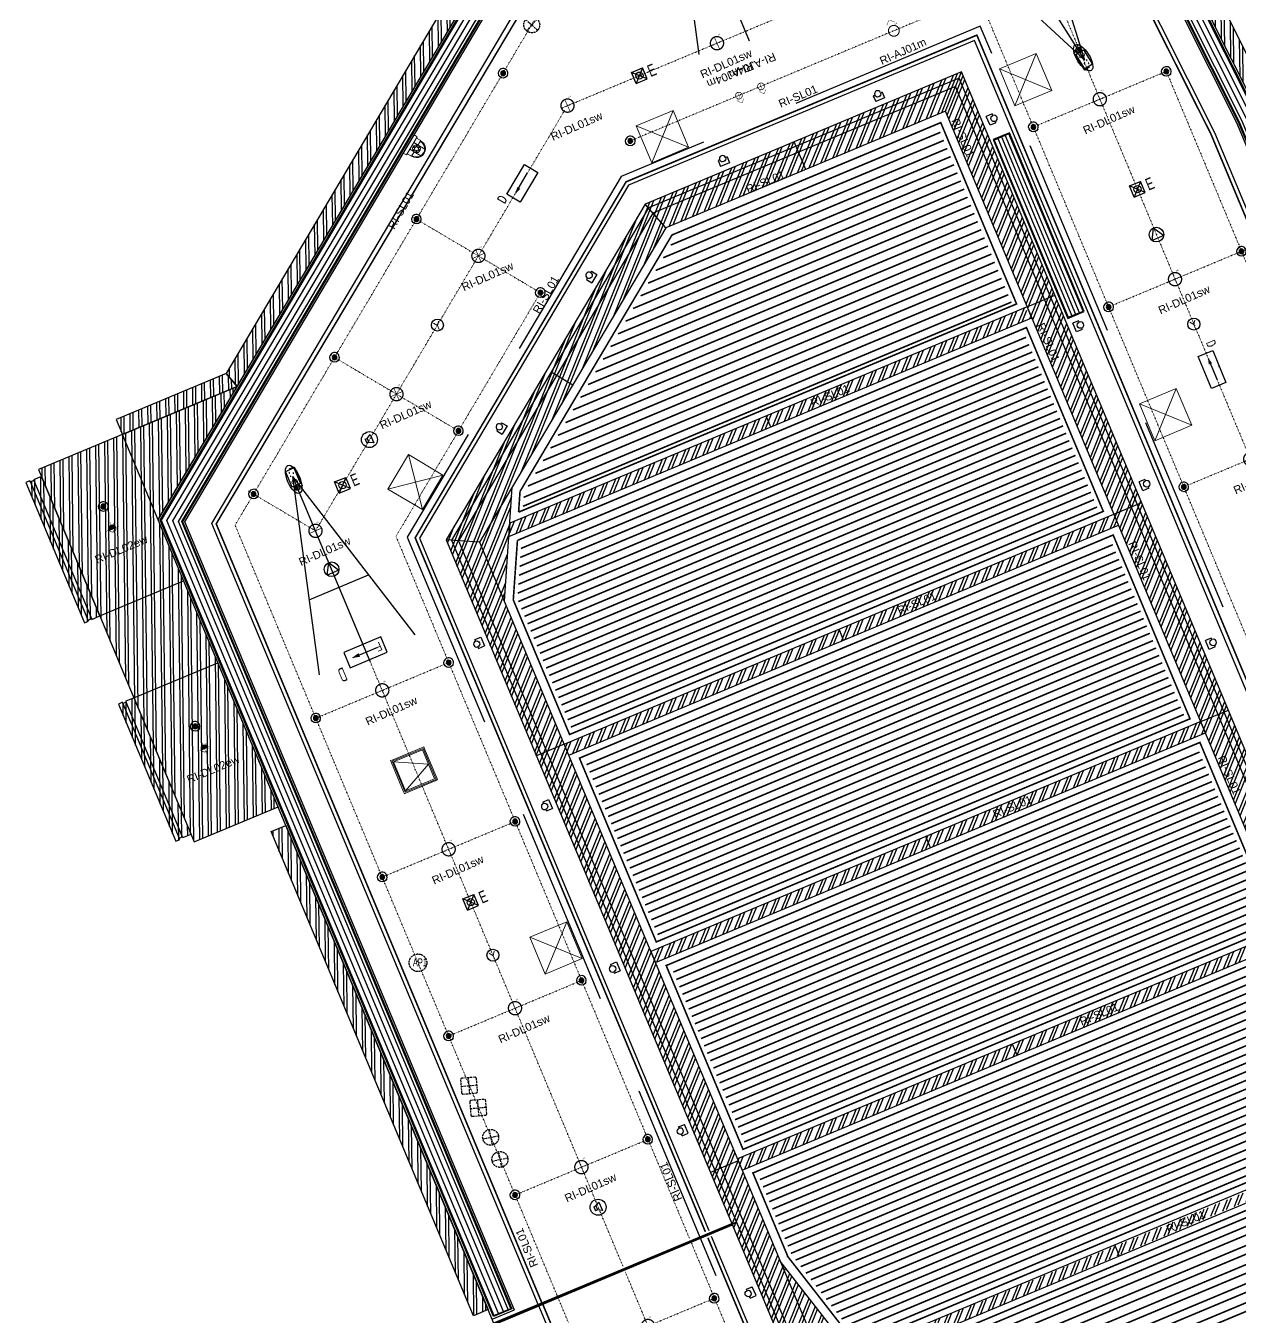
# Model space of a CAD drawing. Header units: millimetres. Extents: x 768159 to 833032, y -1374957 to -1225629.
# Drawn here: x 784764 to 799941, y -1349732 to -1333592 of the extents above; entities that cross this region are included whole.
import ezdxf
from ezdxf.enums import TextEntityAlignment as Align

# ---------------------------------------------------------------- set-up
doc = ezdxf.new("R2010")
doc.units = ezdxf.units.MM
doc.header["$LTSCALE"] = 10
doc.header["$MEASUREMENT"] = 0
for name, pattern in [('ACAD_ISO05W100', [33, 24, -3, 0, -3, 0, -3]), ('ACAD_ISO07W100', [3, 0, -3]), ('CENTER', [50.8, 31.75, -6.35, 6.35, -6.35]), ('DASH', [0.35, 0.25, -0.1]), ('DASHED2', [0.375, 0.25, -0.125])]:
    doc.linetypes.add(name, pattern=pattern)
for name, color, linetype in [('I —平顶—音响设备', 144, 'Continuous'), ('I—平顶-投影仪、监控', 62, 'Continuous'), ('I—平顶—喷淋', 21, 'Continuous'), ('I—平顶—填充01(线状)', 8, 'Continuous'), ('I—平顶—暖通', 144, 'Continuous'), ('I—平顶—检修口', 144, 'Continuous'), ('I—平顶—消防指示灯', 62, 'Continuous'), ('I—平顶—消防设施', 10, 'Continuous'), ('I—平顶—灯具', 62, 'Continuous'), ('I—平顶—烟感', 144, 'Continuous'), ('I—平顶—设备定位尺寸标注', 232, 'Continuous'), ('I—平顶—通讯', 24, 'Continuous'), ('I—平顶—造型', 122, 'Continuous')]:
    doc.layers.add(name, color=color, linetype=linetype)
doc.layers.add('检修口', color=7, linetype='Continuous', lineweight=0)
doc.styles.add('_TEL_DIM', font='SIMPLEX', dxfattribs={"width": 0.8, "height": 3.5, "bigfont": 'HZTXT'})
doc.styles.add('ARIAL', font='arial.ttf')
doc.styles.add('hz', font='', dxfattribs={"width": 0.8, "height": 5})
doc.styles.get("Standard").update_dxf_attribs({"font": 'arial.ttf'})
doc.styles.add('XD2008', font='xd-hzs.shx', dxfattribs={"width": 0.7, "bigfont": 'xd-hztxt.shx'})
doc.styles.add('平顶图图例(客房区A2）$0$HZDX', font='ROMANS.shx', dxfattribs={"width": 0.8, "bigfont": 'hztxt.shx'})
doc.styles.add('平顶图图例(客房区A2）$0$XD2008', font='SIMYOU.TTF', dxfattribs={"width": 0.7})
doc.styles.add('幼圆', font='SIMYOU.TTF', dxfattribs={"width": 0.7})
doc.styles.get('hz').set_extended_font_data('Microsoft YaHei')
doc.dimstyles.new('標準', dxfattribs={"dimtxt": 2.5, "dimasz": 0.8, "dimexe": 0, "dimexo": 0, "dimgap": 1, "dimtad": 1, "dimdec": 0, "dimzin": 0, "dimdsep": 46, "dimtxsty": 'Standard', "dimblk": 'DOT', "dimcen": 1, "dimaunit": 1, "dimadec": 3, "dimazin": 0, "dimtfac": 1, "dimtdec": 0, "dimtmove": 2, "dimatfit": 3, "dimfxl": 1, "dimtolj": 1, "dimtzin": 0, "dimarcsym": 0})
pattern_1 = [(90.68913, (763676.32, -1331262.48), (-112.49186, -1.35307), []), (90.68913, (763713.37, -1331224.53), (-112.49186, -1.35307), [])]
pattern_2 = [(90.6875, (798052.36, -1352875.16), (-112.4919, -1.3499), []), (90.6875, (798089.4, -1352837.21), (-112.4919, -1.3499), [])]

# ---------------------------------------------------------------- blocks, each defined once
blk = doc.blocks.new('*D1467')
at = {"layer": 'Defpoints', "color": 0, "transparency": 16777216}
for p in [(83, 69), (83, 0), (-82, 0)]:
    blk.add_point(p, dxfattribs=at)
at = {"color": 0, "transparency": 16777216, "insert": (69, 89), "char_height": 15, "attachment_point": 5}
blk.add_mtext('\\A1;165', dxfattribs=at)
blk = doc.blocks.new('_Dot')
at = {"color": 0, "linetype": 'ByBlock', "lineweight": -2}
blk.add_line((-0.5, 0), (-1, 0), dxfattribs=at)
at = {"color": 0, "linetype": 'ByBlock', "const_width": 0.5}
blk.add_lwpolyline([(-0.25, 0, 1), (0.25, 0, 1)], format="xyb", close=True, dxfattribs=at)
blk = doc.blocks.new('*D1476')
at = {"layer": 'Defpoints', "color": 0, "transparency": 16777216}
for p in [(68, 57), (68, 0), (-67, 0)]:
    blk.add_point(p, dxfattribs=at)
at = {"color": 0, "transparency": 16777216, "insert": (57, 73), "char_height": 15, "attachment_point": 5}
blk.add_mtext('\\A1;135', dxfattribs=at)
blk = doc.blocks.new('背景音乐广播')
at = {"extrusion": (-0.142132, 0.122044, 0.982295)}
for p, q in [((-48, 26, -10), (-47, -30, -3)), ((-48, 26, -10), (-20, 26, -6)), ((-20, 26, -6), (33, 56, -2)), ((-20, 26, -6), (-20, -29, 1)), ((33, 56, -2), (34, -58, 12)), ((-20, -29, 1), (-47, -30, -3)), ((34, -58, 12), (-20, -29, 1))]:
    blk.add_line(p, q, dxfattribs=at)
blk.add_circle((0, 0), 100)
at = {"color": 7, "extrusion": (-0.142132, 0.122044, 0.982295), "style": '_TEL_DIM', "flags": 1}
blk.add_attdef('A', text='', height=0.004, rotation=131.612, dxfattribs=at).set_placement((0, 0), align=Align.MIDDLE_CENTER)
blk = doc.blocks.new('吸顶扬声器')
for p, q in [((-58, -33), (0, 67)), ((0, 67), (58, -33)), ((58, -33), (-58, -33))]:
    blk.add_line(p, q)
blk.add_circle((0, 0), 67.2)
blk = doc.blocks.new('应急照明灯')
at = {"ltscale": 250}
for p, q in [((-150, -150), (-150, 150)), ((-150, 150), (150, 150)), ((150, 150), (-150, -150)), ((150, -150), (-150, 150)), ((150, -150), (150, 150)), ((-150, -150), (150, -150))]:
    blk.add_line(p, q, dxfattribs=at)
blk.add_circle((0, 0), 90, dxfattribs=at)
at = {"style": '平顶图图例(客房区A2）$0$XD2008', "width": 0.7}
blk.add_text('E', height=300, dxfattribs=at).set_placement((338, -143), align=Align.CENTER)
blk = doc.blocks.new('平顶图图例(客房区A2）$0$烟感')
at = {"layer": 'I—平顶—烟感', "linetype": 'Continuous'}
blk.add_circle((0, 0), 2.16, dxfattribs=at)
at = {"layer": 'I—平顶—烟感', "linetype": 'Continuous', "style": '平顶图图例(客房区A2）$0$HZDX'}
blk.add_text('Y', height=2.86, dxfattribs=at).set_placement((-1.14, -1.69))
blk = doc.blocks.new('上下喷1111')
h = blk.add_hatch(color=256)
h.dxf.hatch_style = 1
edge = h.paths.add_edge_path()
edge.add_arc((0, 0), 0.5, 0, 180)
edge.add_arc((0, 0), 0.5, 180, 360)
at = {"elevation": 0}
for points in [[(-1, 0, -1), (1, 0, 0.084041)], [(-1, 0, 1), (1, 0, -0.084041)]]:
    blk.add_lwpolyline(points, format="xyb", dxfattribs=at)
blk.add_lwpolyline([(0.5, 0, 1), (-0.5, 0, 1)], format="xyb", close=True, dxfattribs=at)
blk = doc.blocks.new('*D1473')
at = {"layer": 'Defpoints', "color": 0, "transparency": 16777216}
for p in [(43, 36), (43, 0), (-42, 0)]:
    blk.add_point(p, dxfattribs=at)
at = {"color": 0, "transparency": 16777216, "insert": (36, 46), "char_height": 15, "attachment_point": 5}
blk.add_mtext('\\A1;85', dxfattribs=at)
blk = doc.blocks.new('防护冷却水幕')
for p, q in [((-0.75, 0), (-0.75, 1)), ((-0.75, 1), (0.75, 1)), ((-0.75, 0), (-0.5, 0)), ((0.5, 0, 0), (0.75, 0, 0)), ((0.75, 0, 0), (0.75, 1, 0))]:
    blk.add_line(p, q)
for points in [[(-0.5, 0, -0.999989), (0.5, 0, 0.066758)], [(-0.5, 0, 0.999989), (0.5, 0, -0.066758)]]:
    blk.add_lwpolyline(points, format="xyb")
blk = doc.blocks.new('A$Cd42e4ebf')
at = {"lineweight": 0}
for p, q in [((8.81, 7.37), (0, 7.37)), ((0, 7.37), (0, 5.88)), ((0.59, 5.88), (0.59, 3.81)), ((8.21, 3.81), (8.21, 5.88)), ((8.81, 5.88), (8.81, 7.37))]:
    blk.add_line(p, q, dxfattribs=at)
for points in [[(8.81, 5.88), (0, 5.88)], [(2.79, 5.88), (2.79, 0.56)], [(6.01, 5.88), (6.01, 0.56)], [(0.59, 3.81), (2.79, 3.81)], [(8.21, 3.81), (6.01, 3.81)]]:
    blk.add_lwpolyline(points, dxfattribs=at)
for centre, radius in [((4.4, 3.56), 1.65), ((3.34, 2.96), 0.271), ((3.34, 4.19), 0.257), ((4.4, 3.56), 0.804), ((4.4, 4.78), 0.254), ((4.4, 2.35), 0.255), ((5.44, 2.94), 0.269), ((5.46, 4.15), 0.254)]:
    blk.add_circle(centre, radius, dxfattribs=at)
for radius, start, end in [(3.73, 176.0995, 3.9005), (3.4, 175.7108, 4.2892)]:
    blk.add_arc((4.4, 3.56), radius, start, end, dxfattribs=at)
blk = doc.blocks.new('碗状1')
at = {"linetype": 'DASH', "ltscale": 10, "extrusion": (-0.131049, -0.073706, 0.988632)}
for p, q in [((86, 48, 15), (-86, -48, -15)), ((-49, 87), (49, -87))]:
    blk.add_line(p, q, dxfattribs=at)
blk.add_circle((0, 0), 100, dxfattribs=at)
blk = doc.blocks.new('WIFI1')
at = {"linetype": 'DASH', "ltscale": 10, "extrusion": (-0.131049, -0.073706, 0.988632)}
for p, q in [((-91, -39, -15), (92, 37, 15)), ((-39, 92, 2), (39, -92, -2))]:
    blk.add_line(p, q, dxfattribs=at)
blk.add_lwpolyline([(68, -109, 0.414214), (90, -91), (109, 68, 0.414214), (91, 90), (-68, 109, 0.414214), (-90, 91), (-109, -68, 0.414214), (-91, -90), (70, -109)], format="xyb", dxfattribs=at)
blk = doc.blocks.new('*D58')
at = {"layer": 'Defpoints', "color": 0, "transparency": 16777216}
for p in [(43, 36), (43, 0), (-42, 0)]:
    blk.add_point(p, dxfattribs=at)
at = {"color": 0, "transparency": 16777216, "insert": (36, 46), "char_height": 15, "attachment_point": 5}
blk.add_mtext('\\A1;85', dxfattribs=at)
blk = doc.blocks.new('*U1485')
for p, q in [((-100, 81), (152, 81)), ((-100, 15), (-100, 81)), ((-90, 15), (-100, 15)), ((122, 18), (182, 18)), ((122, 5), (182, 5)), ((152, 38), (152, 81))]:
    blk.add_line(p, q)
for points in [[(-90, 71), (122, 71), (122, -41), (-90, -41)], [(122, 38), (182, 38), (182, -8), (122, -8)]]:
    blk.add_lwpolyline(points, close=True)
at = {"const_width": 5.69}
for points in [[(-33, 38, -1), (-28, 38, -1)], [(-56, -8, -1), (-50, -8, -1)], [(-5, -8, 1), (-11, -8, 1)]]:
    blk.add_lwpolyline(points, format="xyb", close=True, dxfattribs=at)
for centre in [(-31, 38), (-53, -8), (-8, -8)]:
    blk.add_arc(centre, 5.69, 0, 180)
blk.add_ellipse((41, 15), major_axis=(-189, 0), ratio=0.414634)
blk.add_point((41, 15))
at = {"layer": 'Defpoints', "color": 6, "linetype": 'ByBlock'}
for p, q in [((0, 0), (2415, 647)), ((1507, -404), (1502, 402)), ((0, 0), (2500, 0)), ((0, 0), (2415, -647))]:
    blk.add_line(p, q, dxfattribs=at)
at = {"style": 'hz', "width": 0.8}
for s, p in [('C', (66, 15)), ('R', (209, -87))]:
    blk.add_text(s, height=79.2, dxfattribs=at).set_placement(p, align=Align.MIDDLE)
blk = doc.blocks.new('SH9-室内半球1080P')
for p, q in [((93, 213), (345, 213)), ((93, 147), (93, 213)), ((345, 170), (345, 213)), ((103, 147), (93, 147)), ((316, 150), (375, 150)), ((316, 137), (375, 137))]:
    blk.add_line(p, q)
for points in [[(103, 203), (316, 203), (316, 90), (103, 90)], [(316, 170), (375, 170), (375, 123), (316, 123)]]:
    blk.add_lwpolyline(points, close=True)
at = {"const_width": 5.69}
for points in [[(160, 169, -1), (166, 169, -1)], [(137, 124, -1), (143, 124, -1)], [(189, 124, 1), (183, 124, 1)]]:
    blk.add_lwpolyline(points, format="xyb", close=True, dxfattribs=at)
for centre in [(163, 169), (140, 124), (186, 124)]:
    blk.add_arc(centre, 5.69, 0, 180)
blk.add_ellipse((234, 147), major_axis=(-189, 0), ratio=0.414634)
at = {"layer": 'Defpoints', "linetype": 'ByBlock'}
for p, q in [((197, 147), (2611, 794)), ((1697, -255), (1697, 549)), ((197, 147), (2697, 147)), ((197, 147), (2611, -500))]:
    blk.add_line(p, q, dxfattribs=at)
at = {"style": 'hz', "width": 0.8}
blk.add_text('C', height=79.2, dxfattribs=at).set_placement((259, 146), align=Align.MIDDLE)
blk = doc.blocks.new('A$Ca46df362')
at = {"linetype": 'DASH', "ltscale": 10}
blk.add_circle((0, 0), 110, dxfattribs=at)
at = {"insert": (-65, 54, 0), "char_height": 100, "attachment_point": 1, "rotation": 0.6932, "style": '幼圆'}
blk.add_mtext_dynamic_manual_height_columns('AP1', width=111.92, gutter_width=1, heights=[0], dxfattribs=at)
blk = doc.blocks.new('0.001111.')
for p, q in [((-234, 0), (165, 166)), ((165, 166), (241, -16)), ((-133, -56), (133, 56)), ((-158, -183), (-234, 0)), ((241, -16), (-158, -183))]:
    blk.add_line(p, q)
for p in [(-35, 83), (199, 83), (-199, -83)]:
    blk.add_point(p)
blk.add_solid([(-75, -8), (-146, -61), (-58, -48)])
at = {"style": '_TEL_DIM', "width": 0.8}
blk.add_attdef('D', (-333, -82), '', height=106, rotation=22.686, dxfattribs=at)
at = {"style": '_TEL_DIM', "flags": 1}
blk.add_attdef('A', text='', height=0.006, rotation=202.686, dxfattribs=at).set_placement((-35, 83), align=Align.MIDDLE_CENTER)
blk = doc.blocks.new('DD-F')
for p, q in [((432, 180), (-432, 180)), ((-432, 180), (-432, -180)), ((432, -180), (432, 180)), ((-432, -180), (432, -180))]:
    blk.add_line(p, q)
at = {"color": 81}
blk.add_line((288, 0), (-288, 0), dxfattribs=at)
blk.add_solid([(144, 43), (317, 0), (144, -43)], dxfattribs=at)
at = {"color": 81, "style": 'XD2008', "width": 0.7}
blk.add_text('D', height=300, rotation=0, dxfattribs=at).set_placement((565, 105))
at = {"color": 81, "style": '_TEL_DIM', "width": 0.8}
blk.add_text('F', height=178, dxfattribs=at).set_placement((-369, -93))
blk = doc.blocks.new('BLK20230516150645_01184')
at = {"layer": '检修口'}
for p, q in [((100038, 167733), (100038, 167763)), ((100038, 167763), (100068, 167763)), ((100038, 167343), (100038, 167733)), ((100068, 167763), (100457, 167763)), ((100068, 167733), (100068, 167343)), ((100457, 167733), (100068, 167733)), ((100458, 167763), (100488, 167763)), ((100458, 167343), (100458, 167733)), ((100488, 167763), (100488, 167733)), ((100488, 167733), (100488, 167343)), ((100038, 167313), (100038, 167343)), ((100068, 167313), (100038, 167313)), ((100068, 167343), (100457, 167343)), ((100457, 167313), (100068, 167313)), ((100488, 167313), (100458, 167313)), ((100488, 167343), (100488, 167313))]:
    blk.add_line(p, q, dxfattribs=at)
at = {"layer": '检修口', "flags": 128}
for points in [[(100473, 167328), (100473, 167748), (100053, 167748), (100053, 167328), (100473, 167328)], [(100053, 167328), (100473, 167328), (100473, 167748), (100053, 167748), (100053, 167328)], [(100068, 167733), (100458, 167538), (100068, 167343)]]:
    blk.add_lwpolyline(points, dxfattribs=at)
blk = doc.blocks.new('*U1468')
at = {"const_width": 16.5}
blk.add_lwpolyline([(82.5, 0, 0.4142136), (0, 82.5, 0.4142136), (-82.5, 0, 0.4142136), (0, -82.5, 0.4142136)], format="xyb", close=True, dxfattribs=at)
at = {"const_width": 8.25}
for points in [[(-82.5, 0), (82.5, 0)], [(0, -82.5), (0, 82.5)]]:
    blk.add_lwpolyline(points, dxfattribs=at)
dim = blk.add_linear_dim(base=(82.5, 69.3), p1=(-82.5, 0), p2=(82.5, 0), dimstyle='標準', override={"dimtxt": 15, "dimgap": 5, "dimse1": 1, "dimse2": 1, "dimsd1": 1, "dimsd2": 1})
dim.commit()
dim.dimension.update_dxf_attribs({"geometry": '*D1467', "text_midpoint": (69.3, 88.9), "dimtype": 128})
blk = doc.blocks.new('*U1469')
blk.add_blockref('*U1468', (0, 0))
at = {"style": 'ARIAL'}
blk.add_text('RI-DL01sw', height=100, dxfattribs=at).set_placement((0, -280), align=Align.MIDDLE_CENTER)
blk.add_text('RI-DL01sw', height=100, dxfattribs=at).set_placement((0, -280), align=Align.MIDDLE_CENTER)
blk = doc.blocks.new('*U1477')
for points, const_width in [([(67.5, 0, 0.4142136), (0, 67.5, 0.4142136), (-67.5, 0, 0.4142136), (0, -67.5, 0.4142136)], 13.5), ([(0, 67.5, -1), (0, -67.5, -1)], 10.1)]:
    blk.add_lwpolyline(points, format="xyb", close=True, dxfattribs=dict(const_width=const_width))
dim = blk.add_linear_dim(base=(67.5, 56.7), p1=(-67.5, 0), p2=(67.5, 0), dimstyle='標準', override={"dimtxt": 15, "dimgap": 5, "dimse1": 1, "dimse2": 1, "dimsd1": 1, "dimsd2": 1})
dim.commit()
dim.dimension.update_dxf_attribs({"geometry": '*D1476', "text_midpoint": (56.7, 72.7), "dimtype": 128})
blk = doc.blocks.new('*U1478')
blk.add_lwpolyline([(-53, 97, 5, 5, 0), (0, 150, 5, 5, 0), (53, 97, 0, 0, 0)], format="xyseb")
blk.add_blockref('*U1477', (0, 0))
at = {"style": 'ARIAL'}
blk.add_text('RI-AJ01m', height=100, dxfattribs=at).set_placement((0, -280), align=Align.MIDDLE_CENTER)
blk.add_text('RI-AJ01m', height=100, dxfattribs=at).set_placement((0, -280), align=Align.MIDDLE_CENTER)
blk = doc.blocks.new('*U1474')
at = {"const_width": 8.5}
blk.add_lwpolyline([(42.5, 0, 0.4142136), (0, 42.5, 0.4142136), (-42.5, 0, 0.4142136), (0, -42.5, 0.4142136)], format="xyb", close=True, dxfattribs=at)
at = {"const_width": 4.25}
for points in [[(-42.5, 0), (42.5, 0)], [(0, -42.5), (0, 42.5)]]:
    blk.add_lwpolyline(points, dxfattribs=at)
dim = blk.add_linear_dim(base=(42.5, 35.7), p1=(-42.5, 0), p2=(42.5, 0), dimstyle='標準', override={"dimtxt": 15, "dimgap": 5, "dimse1": 1, "dimse2": 1, "dimsd1": 1, "dimsd2": 1})
dim.commit()
dim.dimension.update_dxf_attribs({"geometry": '*D1473', "text_midpoint": (35.7, 45.8), "dimtype": 128})
blk = doc.blocks.new('*U1475')
blk.add_lwpolyline([(-43, 58, 5, 5, 0), (0, 100, 5, 5, 0), (41, 59, 0, 0, 0)], format="xyseb")
blk.add_blockref('*U1474', (0, 0))
at = {"style": 'ARIAL'}
blk.add_text('RI-AJ04m', height=100, dxfattribs=at).set_placement((0, -280), align=Align.MIDDLE_CENTER)
blk = doc.blocks.new('*U57')
at = {"const_width": 4.25}
for points in [[(-85, 0), (85, 0)], [(0, -85), (0, 85)]]:
    blk.add_lwpolyline(points, dxfattribs=at)
at = {"const_width": 8.5}
blk.add_lwpolyline([(42.5, 0, 0.4142136), (0, 42.5, 0.4142136), (-42.5, 0, 0.4142136), (0, -42.5, 0.4142136)], format="xyb", close=True, dxfattribs=at)
dim = blk.add_linear_dim(base=(42.5, 35.7), p1=(-42.5, 0), p2=(42.5, 0), dimstyle='標準', override={"dimtxt": 15, "dimgap": 5, "dimse1": 1, "dimse2": 1, "dimsd1": 1, "dimsd2": 1})
dim.commit()
dim.dimension.update_dxf_attribs({"geometry": '*D58', "text_midpoint": (35.7, 45.8), "dimtype": 160})
blk = doc.blocks.new('RI-DL02ew')
h = blk.add_hatch(color=256)
h.dxf.hatch_style = 1
h.paths.add_polyline_path([(42, 0, 1), (-43, 0)])
blk.add_line((-43, 0), (42, 0))
blk.add_arc((0, 0), 42.5, 0, 180)
blk.add_blockref('*U57', (0, 0))
at = {"style": 'ARIAL'}
blk.add_text('RI-DL02ew', height=100, dxfattribs=at).set_placement((0, -280), align=Align.MIDDLE_CENTER)
blk.add_text('RI-DL02ew', height=100, dxfattribs=at).set_placement((0, -280), align=Align.MIDDLE_CENTER)

msp = doc.modelspace()

# ---------------------------------------------------------------- hatches: boundary and pattern name
at = {"layer": 'I—平顶—填充01(线状)'}
h = msp.add_hatch(dxfattribs=at)
h.set_pattern_fill('ANSI32', color=256, scale=300, angle=23)
h.set_pattern_definition(pattern_1)
h.paths.add_polyline_path([(800167.9, -1334675.7), (800352.4, -1334598.6), (797642.8, -1329208.8), (796965.9, -1327590), (796781.4, -1327667.1), (797462.2, -1329295.2)])
h = msp.add_hatch(dxfattribs=at)
h.set_pattern_fill('ANSI32', color=256, scale=300, angle=23)
h.set_pattern_definition(pattern_1)
h.paths.add_polyline_path([(787267.6, -1337939.3), (787405.5, -1338098.5), (791735.9, -1330791.3), (790409.7, -1327618.6), (790226, -1327695.2), (791513.4, -1330774.5)])
h = msp.add_hatch(dxfattribs=at)
h.set_pattern_fill('ANSI32', color=256, scale=300, angle=23)
h.paths.add_polyline_path([(792763.5, -1336118.5), (790843.1, -1339368.5), (790744.5, -1340784.8), (794192.8, -1349032.5), (795973.4, -1351317.3), (798052.4, -1352875.2), (803007.4, -1350803.5), (796257.6, -1334657.7)], flags=16)
h.paths.add_polyline_path([(792504.2, -1335820.4), (790016.9, -1340017.5), (794464.4, -1350655.2), (797999.1, -1353303.9), (803498, -1351004.8), (796459, -1334167.1)])
h = msp.add_hatch(dxfattribs=at)
h.set_pattern_fill('ANSI32', color=256, scale=300, angle=23)
h.paths.add_polyline_path([(790777.8, -1339822.3), (790806.7, -1339891.5), (790812.5, -1339970.4), (797338.1, -1337242.3), (797257.1, -1337113.6)])
h.paths.add_polyline_path([(791548.3, -1342708.2), (798421.9, -1339834.7), (798364, -1339696.2), (791490.5, -1342570)])
h.paths.add_polyline_path([(792632.1, -1345300.5), (799505.6, -1342427), (799447.7, -1342288.6), (792574.3, -1345162.3)])
h.paths.add_polyline_path([(793715.9, -1347892.9), (800589.5, -1345019.4), (800531.6, -1344881), (793658.2, -1347754.7)])
h.paths.add_polyline_path([(795195.7, -1350319.8), (801663.5, -1347588.8), (801624.9, -1347496.6), (795100.3, -1350197.3)])
h = msp.add_hatch(dxfattribs=at)
h.set_pattern_fill('ANSI32', color=256, scale=300, angle=23)
h.set_pattern_definition(pattern_2)
edge = h.paths.add_edge_path()
edge.add_line((785969.9, -1338698.6), (787405.5, -1338098.5))
edge.add_line((787405.5, -1338098.5), (787267.6, -1337939.3))
edge.add_line((787267.6, -1337939.3), (785892.7, -1338514.1))
edge.add_line((785892.7, -1338514.1), (785969.9, -1338698.6))
h = msp.add_hatch(dxfattribs=at)
h.set_pattern_fill('ANSI32', color=256, scale=300, angle=23)
h.set_pattern_definition([(90.6892, (790670.16, -1345500.15), (-112.4919, -1.3533), []), (90.6892, (790707.2, -1345462.2), (-112.4919, -1.3533), [])])
h.paths.add_polyline_path([(786418.9, -1339763.2), (787405.5, -1338098.5), (784922.6, -1339136.5), (784959, -1339224.2), (785688.1, -1340967.9), (785998.6, -1341710.6), (786869, -1343792.3), (787916.4, -1343354.4), (786417.2, -1339766.2)])
h = msp.add_hatch(dxfattribs=at)
h.set_pattern_fill('ANSI32', color=256, scale=300, angle=23)
h.set_pattern_definition(pattern_2)
h.paths.add_polyline_path([(784959, -1339224.2), (784858.1, -1339266.4), (784862, -1339275.6), (784820.5, -1339293), (784814.7, -1339279.1), (784763.6, -1339300.5), (785496.4, -1341053.5), (785547.2, -1341032.2), (785541.8, -1341018.3), (785583, -1341001), (785586.8, -1341010.3), (785688.1, -1340967.9)])
h = msp.add_hatch(dxfattribs=at)
h.set_pattern_fill('ANSI32', color=256, scale=300, angle=23)
h.set_pattern_definition([(90.6875, (799192.62, -1355602.71), (-112.4919, -1.3499), []), (90.6875, (799229.67, -1355564.77), (-112.4919, -1.3499), [])])
h.paths.add_polyline_path([(786116.1, -1341992.1), (786015.2, -1342034.3), (786018.9, -1342043.6), (785977.3, -1342061), (785971.7, -1342047.1), (785920.6, -1342068.4), (786636.7, -1343781), (786687.5, -1343759.8), (786682.1, -1343745.8), (786723.2, -1343728.6), (786727.1, -1343737.8), (786828.4, -1343695.5)])
h = msp.add_hatch(dxfattribs=at)
h.set_pattern_fill('ANSI32', color=256, scale=300, angle=23)
h.set_pattern_definition([(90.6875, (798052.36, -1352875.16), (-112.4919, -1.3499), []), (90.6875, (798089.4, -1352837.21), (-112.4919, -1.3499), [])])
h.paths.add_polyline_path([(790543.2, -1349637.4), (790358.7, -1349714.5), (787828, -1343662.3), (788012.8, -1343585.1)])

# ---------------------------------------------------------------- linework, layer by layer
at = {"layer": 'Defpoints', "color": 51, "linetype": 'DASHED2', "ltscale": 1000, "true_color": 0xf8f6b0}
msp.add_lwpolyline([(792203.5, -1335474.7), (789531.3, -1339983.7), (794108.7, -1350932.2), (797937.4, -1353801.2), (804067.2, -1351238.4), (796692.5, -1333598)], close=True, dxfattribs=at)
at = {"layer": 'I—平顶—填充01(线状)'}
for p, q in [((785688.1, -1340967.9, 0), (786736.1, -1340530.1, 0)), ((786115, -1341992.5), (787164.2, -1341554.2))]:
    msp.add_line(p, q, dxfattribs=at)
at = {"layer": 'I—平顶—暖通'}
for p, q in [((796912.8, -1335001, 0), (797838.4, -1337215.2, 0)), ((796958.9, -1334981.7, 0), (797884.6, -1337195.9, 0)), ((797005, -1334962.4, 0), (797930.7, -1337176.7, 0))]:
    msp.add_line(p, q, dxfattribs=at)
for points in [[(791926.1, -1331009.9), (786723.4, -1339788.9), (790837.3, -1349628.8), (790606.7, -1349725.2), (786444.3, -1339769.4), (791753.2, -1330811.2), (797128.1, -1328564.2), (797438.7, -1329307), (800143.4, -1334686.6), (803649.6, -1343073.3), (803418.9, -1343169.7), (799914.6, -1334788), (797210.1, -1329408.2), (796993.9, -1328891.3)], [(791919.1, -1331001.9), (796999.3, -1328878.2), (797219.2, -1329404.1), (799923.6, -1334783.8), (803424.3, -1343156.7), (803636.5, -1343067.9), (800134.3, -1334690.8), (797429.7, -1329311.1), (797122.8, -1328577.3), (791760.1, -1330819.1), (786455.5, -1339770.2), (790612, -1349712.2), (790824.2, -1349623.4), (786712.2, -1339788.1)]]:
    msp.add_lwpolyline(points, close=True, dxfattribs=at)
for points in [[(790672, -1349687.1), (786528, -1339775.3), (791805.1, -1330870.8), (797087.9, -1328662.3), (797370.6, -1329338.3), (800075.2, -1334718), (803576.5, -1343093)], [(790732, -1349662), (786600.6, -1339780.3), (791850, -1330922.5), (797053, -1328747.3), (797311.5, -1329365.5), (800016.1, -1334745.1), (803516.6, -1343118.1)], [(790791.9, -1349636.9), (786673.2, -1339785.4), (791894.9, -1330974.1), (797018.1, -1328832.4), (797252.4, -1329392.7), (799957, -1334772.3), (803456.6, -1343143.1)]]:
    msp.add_lwpolyline(points, dxfattribs=at)
at = {"layer": 'I—平顶—暖通', "elevation": 0}
for points in [[(797056.8, -1334929.5), (796853, -1335014.7), (797786.7, -1337248.1), (797990.4, -1337162.9)], [(797051.2, -1334943.1), (796866.6, -1335020.3), (797792.3, -1337234.5), (797976.9, -1337157.3)]]:
    msp.add_lwpolyline(points, close=True, dxfattribs=at)
at = {"layer": 'I—平顶—检修口', "linetype": 'Continuous', "lineweight": 0}
for p, q in [((797392.7, -1333937.5), (797124.2, -1334591.7)), ((797585.5, -1334398.8), (796931.3, -1334130.4)), ((792854.9, -1334649.2), (792586.4, -1335303.4)), ((792393.6, -1334842.1), (793047.7, -1335110.5)), ((799142.5, -1338123), (798874, -1338777.2)), ((799335.3, -1338584.3), (798681.2, -1338315.9)), ((789544.4, -1338951.4), (789719.7, -1339636.4)), ((789289.5, -1339381.5), (789974.6, -1339206.3)), ((791524, -1344788.9), (791255.6, -1345443.1)), ((791716.9, -1345250.2), (791062.7, -1344981.8))]:
    msp.add_line(p, q, dxfattribs=at)
for points in [[(797392.7, -1333937.5), (797585.5, -1334398.8), (797124.2, -1334591.7), (796931.3, -1334130.4)], [(792393.6, -1334842.1), (792854.9, -1334649.2), (793047.7, -1335110.5), (792586.4, -1335303.4)], [(799142.5, -1338123), (799335.3, -1338584.3), (798874, -1338777.2), (798681.2, -1338315.9)], [(789289.5, -1339381.5), (789544.4, -1338951.4), (789974.6, -1339206.3), (789719.7, -1339636.4)], [(791524, -1344788.9), (791716.9, -1345250.2), (791255.6, -1345443.1), (791062.7, -1344981.8)]]:
    msp.add_lwpolyline(points, close=True, dxfattribs=at)
at = {"layer": 'I—平顶—消防设施', "linetype": 'ACAD_ISO05W100', "ltscale": 0.05, "const_width": 20, "elevation": 0}
msp.add_lwpolyline([(793647.2, -1348545.2), (790616.8, -1349812.2)], dxfattribs=at)
at = {"layer": 'I—平顶—灯具', "linetype": 'CENTER', "ltscale": 0.01, "const_width": 20}
for points in [[(791213, -1349552.1), (787142.8, -1339816.7), (792216.2, -1331295.1), (796793.1, -1329381.7), (796871.3, -1329566.9), (799576, -1334946.5), (803102.6, -1343382.3)], [(801053.3, -1344239.3), (796650.4, -1333708.8), (792265.8, -1335542), (789629.9, -1339990.2), (793257.1, -1348664.9)], [(790922.3, -1339670.5), (790940.3, -1339411.8)], [(790856, -1340767.1), (790907.8, -1340023.5)], [(803113.9, -1343399.3), (806004.5, -1350312.8), (805155.9, -1356877.1), (802599.8, -1360267.6), (792554.2, -1352749.5), (791224.3, -1349569)], [(793288, -1348738.7), (794182.4, -1350877.8), (797955.3, -1353702.9), (803960.2, -1351192), (801061, -1344257.7)], [(795151.6, -1350084.2), (794279.6, -1348964.8)]]:
    msp.add_lwpolyline(points, dxfattribs=at)
at = {"layer": 'I—平顶—灯具', "linetype": 'CENTER', "ltscale": 0.01, "const_width": 20, "elevation": 0}
for points in [[(790940.3, -1339411.8), (792839.6, -1336206.4), (796198.6, -1334801.9), (797146.2, -1337068.1), (790922.3, -1339670.5)], [(792729.1, -1336491.1), (796237.5, -1335024.3)], [(792823, -1336332.6), (796195.1, -1334922.8)], [(792635.2, -1336649.6), (796280, -1335125.8)], [(792447.3, -1336966.6), (796364.8, -1335328.7)], [(792541.3, -1336808.1), (796322.4, -1335227.2)], [(792259.5, -1337283.6), (796449.7, -1335531.7)], [(792353.4, -1337125.1), (796407.3, -1335430.2)], [(792165.6, -1337442), (796492.1, -1335633.2)], [(791977.8, -1337759), (796577, -1335836.2)], [(792071.7, -1337600.5), (796534.5, -1335734.7)], [(791883.9, -1337917.5), (796619.4, -1335937.7)], [(791696, -1338234.5), (796704.3, -1336140.6)], [(791790, -1338076), (796661.8, -1336039.1)], [(791602.1, -1338393), (796746.7, -1336242.1)], [(791414.3, -1338710), (796831.6, -1336445.1)], [(791508.2, -1338551.5), (796789.1, -1336343.6)], [(791226.5, -1339026.9), (796916.4, -1336648.1)], [(791320.4, -1338868.5), (796874, -1336546.6)], [(791132.6, -1339185.4), (796958.8, -1336749.5)], [(790985.3, -1339485.4), (797043.7, -1336952.5)], [(791038.7, -1339343.9), (797001.3, -1336851)], [(790977.6, -1339597.1), (797082.3, -1337044.8)], [(790907.8, -1340023.5), (797269.8, -1337363.6), (798230.1, -1339660.5), (791559.4, -1342449.4), (790856, -1340767.1)], [(790943.1, -1340236.3), (797304.2, -1337576.8)], [(790950.9, -1340124.7), (797265.6, -1337484.6)], [(790927.6, -1340459.6), (797381.4, -1337761.3)], [(790935.3, -1340348), (797342.8, -1337669.1)], [(790912, -1340682.9), (797458.5, -1337945.9)], [(790919.8, -1340571.2), (797419.9, -1337853.6)], [(790918.7, -1340788.5), (797497.1, -1338038.1)], [(790957.2, -1340880.7), (797535.7, -1338130.4)], [(790995.8, -1340973), (797574.2, -1338222.6)], [(791034.4, -1341065.3), (797612.8, -1338314.9)], [(791073, -1341157.5), (797651.4, -1338407.2)], [(791111.5, -1341249.8), (797689.9, -1338499.4)], [(791150.1, -1341342), (797728.5, -1338591.7)], [(791188.7, -1341434.3), (797767.1, -1338684)], [(791227.3, -1341526.6), (797805.7, -1338776.2)], [(791265.8, -1341618.8), (797844.2, -1338868.5)], [(791304.4, -1341711.1), (797882.8, -1338960.7)], [(791343, -1341803.3), (797921.4, -1339053)], [(791381.5, -1341895.6), (797960, -1339145.3)], [(791420.1, -1341987.9), (797998.5, -1339237.5)], [(791458.7, -1342080.1), (798037.1, -1339329.8)], [(791497.3, -1342172.4), (798075.7, -1339422)], [(791535.8, -1342264.7), (798114.2, -1339514.3)], [(791574.4, -1342356.9), (798152.8, -1339606.6)], [(791771.2, -1342827.3), (798349.6, -1340076.9)], [(791809.7, -1342919.5), (798388.1, -1340169.2)], [(791848.3, -1343011.8), (798426.7, -1340261.4)], [(791886.9, -1343104), (798465.3, -1340353.7)], [(791925.4, -1343196.3), (798503.9, -1340446)], [(791964, -1343288.6), (798542.4, -1340538.2)], [(792002.6, -1343380.8), (798581, -1340630.5)], [(792041.2, -1343473.1), (798619.6, -1340722.7)], [(792079.7, -1343565.4), (798658.2, -1340815)], [(792118.3, -1343657.6), (798696.7, -1340907.3)], [(792156.9, -1343749.9), (798735.3, -1340999.5)], [(792195.5, -1343842.1), (798773.9, -1341091.8)], [(792234, -1343934.4), (798812.4, -1341184.1)], [(792272.6, -1344026.7), (798851, -1341276.3)], [(792311.2, -1344118.9), (798889.6, -1341368.6)], [(792349.8, -1344211.2), (798928.2, -1341460.8)], [(792388.3, -1344303.4), (798966.7, -1341553.1)], [(792426.9, -1344395.7), (799005.3, -1341645.4)], [(792465.5, -1344488), (799043.9, -1341737.6)], [(792504, -1344580.2), (799082.4, -1341829.9)], [(792542.6, -1344672.5), (799121, -1341922.1)], [(799202.1, -1341985.8), (799202.3, -1341985.7)], [(792581.2, -1344764.8), (799159.6, -1342014.4)], [(792619.8, -1344857), (799198.2, -1342106.7)], [(792658.3, -1344949.3), (799236.7, -1342198.9)], [(792855.2, -1345419.4), (799433.6, -1342669)], [(792893.7, -1345511.6), (799472.1, -1342761.3)], [(792932.3, -1345603.9), (799510.7, -1342853.5)], [(792970.9, -1345696.1), (799549.3, -1342945.8)], [(793009.4, -1345788.4), (799587.9, -1343038.1)], [(793048, -1345880.7), (799626.4, -1343130.3)], [(793086.6, -1345972.9), (799665, -1343222.6)], [(793125.2, -1346065.2), (799703.6, -1343314.8)], [(793163.7, -1346157.4), (799742.1, -1343407.1)], [(793202.3, -1346249.7), (799780.7, -1343499.4)], [(793240.9, -1346342), (799819.3, -1343591.6)], [(793279.5, -1346434.2), (799857.9, -1343683.9)], [(793318, -1346526.5), (799896.4, -1343776.1)], [(793356.6, -1346618.8), (799935, -1343868.4)], [(793395.2, -1346711), (799973.6, -1343960.7)], [(793433.8, -1346803.3), (800012.2, -1344052.9)], [(793472.3, -1346895.5), (800050.7, -1344145.2)], [(793510.9, -1346987.8), (800089.3, -1344237.4)], [(793549.5, -1347080.1), (800127.9, -1344329.7)], [(793588, -1347172.3), (800166.4, -1344422)], [(793626.6, -1347264.6), (800205, -1344514.2)], [(793665.2, -1347356.8), (800243.6, -1344606.5)], [(793703.7, -1347449.1), (800282.2, -1344698.8)], [(793742.3, -1347541.4), (800320.7, -1344791)], [(794289, -1348976.9), (793851.1, -1347929.6), (800521.8, -1345140.6), (801482.1, -1347437.5), (795151.6, -1350084.2)], [(793939.2, -1348011.9), (800517.6, -1345261.6)], [(793977.8, -1348104.2), (800556.2, -1345353.9)], [(794016.4, -1348196.5), (800594.8, -1345446.1)], [(794054.9, -1348288.7), (800633.3, -1345538.4)], [(794093.5, -1348381), (800671.9, -1345630.6)], [(794132.1, -1348473.3), (800710.5, -1345722.9)], [(794170.7, -1348565.5), (800749.1, -1345815.2)], [(794209.2, -1348657.8), (800787.6, -1345907.4)], [(794247.8, -1348750), (800826.2, -1345999.7)], [(794286.4, -1348842.3), (800864.8, -1346092)], [(794324.9, -1348934.6), (800903.4, -1346184.2)], [(794384.4, -1349018.1), (800941.9, -1346276.5)], [(794448.1, -1349099.8), (800980.5, -1346368.7)], [(794511.8, -1349181.6), (801019, -1346461)], [(794575.5, -1349263.4), (801057.6, -1346553.3)], [(794639.2, -1349345.1), (801096.2, -1346645.5)], [(794702.9, -1349426.9), (801134.8, -1346737.8)], [(794766.6, -1349508.6), (801173.4, -1346830)], [(794830.3, -1349590.4), (801211.9, -1346922.3)], [(794894, -1349672.1), (801250.5, -1347014.6)], [(794957.7, -1349753.9), (801289.1, -1347106.8)], [(795021.4, -1349835.7), (801327.7, -1347199.1)], [(795085.1, -1349917.4), (801366.2, -1347291.3)], [(795148.8, -1349999.2), (801404.8, -1347383.6)], [(796049, -1351236), (798069.2, -1352749.6), (802864.6, -1350744.3), (801605.4, -1347732.9), (795355.7, -1350346.1)], [(795457.2, -1350395), (801591.4, -1347829.8)], [(795520.9, -1350476.8), (801629.9, -1347922.1)], [(795584.6, -1350558.5), (801668.5, -1348014.4)], [(795661, -1350656.6), (801714.8, -1348125.1)], [(795724.7, -1350738.4), (801753.4, -1348217.3)], [(795801.1, -1350836.5), (801799.7, -1348328.1)], [(795864.8, -1350918.2), (801838.2, -1348420.3)], [(795941.3, -1351016.4), (801884.5, -1348531)], [(796005, -1351098.1), (801923.1, -1348623.3)], [(796080, -1351196.8), (801969.4, -1348734)], [(796172.9, -1351266.3), (802008, -1348826.3)]]:
    msp.add_lwpolyline(points, dxfattribs=at)
for points in [[(791683, -1342744.9), (798353.7, -1339956), (799314, -1342252.9), (792643.3, -1345041.8)], [(792767, -1345337), (799437.7, -1342548.1), (800398, -1344845), (793727.3, -1347633.9)]]:
    msp.add_lwpolyline(points, close=True, dxfattribs=at)
at = {"layer": 'I—平顶—设备定位尺寸标注', "color": 8, "linetype": 'ACAD_ISO07W100', "ltscale": 0.02}
for p, q in [((791463.5, -1334620, 0), (797551.9, -1332073.6)), ((797406.3, -1334834.7, 0), (799067, -1334140.4, 0)), ((789606.3, -1335985.1, 0), (791154.8, -1336902.8)), ((798346.3, -1337083.7, 0), (800007, -1336389.4, 0)), ((788582.6, -1337712.7, 0), (790131.1, -1338630.4, 0)), ((799286.3, -1339332.7, 0), (800947, -1338638.3, 0)), ((787544.5, -1339405.7), (788384.6, -1339903.2)), ((788388.7, -1342244.6, 0), (790049.4, -1341550.3, 0)), ((789218.2, -1344230.9, 0), (790878.9, -1343536.6, 0)), ((790047.8, -1346217.2, 0), (791708.5, -1345522.9, 0)), ((790839.1, -1348220.5, 0), (792496.6, -1347527.6)), ((791707, -1350189.8, 0), (793367.7, -1349495.5, 0))]:
    msp.add_line(p, q, dxfattribs=at)
for points in [[(791408.7, -1349470.3), (787379.9, -1339833.2), (792699.5, -1330857), (792017.7, -1329226.8)], [(797226, -1332209.8), (802064.6, -1343783.9)], [(801234.3, -1344131.2), (796669.5, -1333212), (792318.2, -1335031.1)], [(799017.3, -1334161.2), (802894.9, -1343436.6)], [(792227.5, -1349095.6), (788384.5, -1339903.5), (791500.2, -1334646)], [(791194.9, -1336926.6), (789389.4, -1339973.2), (793057.9, -1348748.5)], [(802925.8, -1343510.4), (805782.1, -1350342.8), (804927.9, -1356908.3), (806412, -1358020.5), (804164, -1361023.4), (792628.5, -1352388), (791416.4, -1349488.7)], [(802095.4, -1343857.6), (804856.4, -1350467.2), (804048.8, -1356675.2), (805479.6, -1357746.5), (803974.3, -1359757.2), (793364.1, -1351814.4), (792258.3, -1349169.2)], [(793077.1, -1348794.4), (794197.5, -1351474.3)]]:
    msp.add_lwpolyline(points, dxfattribs=at)
at = {"layer": 'I—平顶—造型'}
for p, q in [((796257.6, -1334657.7), (796459, -1334167.1)), ((794510.6, -1335388.1), (794365.9, -1335042.1)), ((792763.5, -1336118.5), (792504.2, -1335820.4)), ((797280.3, -1337103.9), (797626.2, -1336959.3)), ((791599.5, -1338082.6), (791328.5, -1337922)), ((794075.3, -1338606.3), (794017.4, -1338467.9)), ((786417.2, -1339766.2), (785970.7, -1338698.3)), ((785541.8, -1341018.3, 0), (784820.5, -1339293, 0)), ((784862, -1339275.6, 0), (785583, -1341001, 0)), ((798364, -1339696.3), (798710, -1339551.7)), ((791490.4, -1342569.9), (798364, -1339696.3)), ((791548.3, -1342708.2), (798421.9, -1339834.7)), ((790435.5, -1340046.7), (790016.9, -1340017.5)), ((794985.1, -1341271.5), (794927.2, -1341133.1)), ((785977.3, -1342061, 0), (786681.7, -1343746, 0)), ((786723.3, -1343728.6, 0), (786018.9, -1342043.6, 0)), ((799447.7, -1342288.6), (799793.7, -1342143.9)), ((791490.4, -1342569.9), (791144.5, -1342714.5)), ((796068.9, -1343863.7), (796011, -1343725.5)), ((797152.6, -1346456.1), (797094.8, -1346317.9)), ((793667.6, -1347777.8), (793321.7, -1347922.5)), ((798431.3, -1348967.1), (798373.5, -1348828.9))]:
    msp.add_line(p, q, dxfattribs=at)
for points in [[(796395, -1326742.9), (797462.2, -1329295.2), (800166.9, -1334674.9), (803683, -1343085.4)], [(790639.5, -1349867.7), (786417.2, -1339766.2), (791735.9, -1330791.3), (790989.6, -1329003.7)], [(796981.3, -1328922.7), (797189.5, -1329420.6), (799894.2, -1334800.3), (803406.7, -1343201)], [(791166.9, -1349571.4), (787087, -1339812.8), (792150.8, -1331268.2), (796819.9, -1329316.3), (796916.8, -1329546), (799621.4, -1334925.6), (803148.8, -1343363)], [(790870, -1349642.2), (786751.3, -1339790.8), (791943.3, -1331029.8)], [(801003.5, -1344260.1), (796620, -1333774.6), (792296.8, -1335582), (789682, -1339994.2), (793299.7, -1348647.1)], [(785969.9, -1338698.6), (787405.5, -1338098.5), (787267.6, -1337939.3), (785892.7, -1338514.1), (785969.9, -1338698.6)], [(786418.9, -1339763.2), (787405.5, -1338098.5), (784922.6, -1339136.5), (784959, -1339224.2), (785688.1, -1340967.9), (785998.6, -1341710.6), (786869, -1343792.3), (787916.4, -1343354.4), (786417.2, -1339766.2), (786418.9, -1339763.2)], [(784959, -1339224.2), (784858.1, -1339266.4), (784862, -1339275.6), (784820.5, -1339293), (784814.7, -1339279.1), (784763.6, -1339300.5), (785496.4, -1341053.5), (785547.2, -1341032.2), (785541.8, -1341018.3), (785583, -1341001), (785586.8, -1341010.3), (785688.1, -1340967.9), (784959, -1339224.2)], [(790744.5, -1340784.8), (790843.8, -1339358.5)], [(793330.5, -1348721), (794219.1, -1350846.3), (797958, -1353646.2), (803890.5, -1351165.9), (801011.2, -1344278.5)], [(795971.8, -1351315.9), (794192.8, -1349032.5)], [(802599.9, -1360350.8), (792509, -1352781.6), (791174.6, -1349589.8)]]:
    msp.add_lwpolyline(points, dxfattribs=at)
for points in [[(800167.9, -1334675.7), (800352.4, -1334598.6), (797642.8, -1329208.8), (796965.9, -1327590), (796781.4, -1327667.1), (797462.2, -1329295.2)], [(787267.6, -1337939.3), (787405.5, -1338098.5), (791735.9, -1330791.3), (790409.7, -1327618.6), (790226, -1327695.2), (791513.4, -1330774.5)], [(792504.2, -1335820.4), (790016.9, -1340017.5), (794464.4, -1350655.2), (797999.1, -1353303.9), (803498, -1351004.8), (796459, -1334167.1)], [(792545.7, -1335868.1), (790083.9, -1340022.2), (794513.4, -1350617), (798007.6, -1353235.3), (803419.5, -1350972.6), (796426.8, -1334245.6)], [(792601, -1335931.7), (790173.2, -1340028.4), (794578.8, -1350566), (798019, -1353143.8), (803314.9, -1350929.7), (796383.8, -1334350.3)], [(792763.5, -1336118.5), (790435.5, -1340046.7), (794771, -1350416.3), (798052.4, -1352875.2), (803007.4, -1350803.5), (796257.6, -1334657.7)], [(790812.5, -1339807.7), (790800.9, -1339975.2), (797338.1, -1337242.3), (797280.3, -1337103.9)], [(792632.1, -1345300.6), (799505.6, -1342426.9), (799447.7, -1342288.5), (792574.4, -1345162.4)], [(793715.9, -1347892.9), (800589.4, -1345019.4), (800531.5, -1344881), (793658.2, -1347754.7)], [(795195.7, -1350319.8), (801673.1, -1347611.9), (801615.3, -1347473.5), (795100.3, -1350197.3), (795156.1, -1350268.9)]]:
    msp.add_lwpolyline(points, close=True, dxfattribs=at)
at = {"layer": 'I—平顶—造型', "elevation": 0}
for points in [[(786116.1, -1341992.1), (786015.2, -1342034.3), (786018.9, -1342043.6), (785977.3, -1342061), (785971.7, -1342047.1), (785920.6, -1342068.4), (786636.7, -1343781), (786687.5, -1343759.8), (786682.1, -1343745.8), (786723.2, -1343728.6), (786727.1, -1343737.8), (786828.4, -1343695.5), (786116.1, -1341992.1)], [(790612.9, -1349803), (793588, -1348559.1)], [(790620.6, -1349821.4), (793595.7, -1348577.6)], [(790593.6, -1349756.8), (790870.8, -1349640.9)]]:
    msp.add_lwpolyline(points, dxfattribs=at)
msp.add_lwpolyline([(790543.2, -1349637.4), (790358.7, -1349714.5), (787828, -1343662.3), (788012.8, -1343585.1)], close=True, dxfattribs=at)

# ---------------------------------------------------------------- block references
at = {"layer": 'I —平顶—音响设备', "color": 7, "rotation": 22.66674362676885}
for p in [(789058.8, -1338764.2, 0), (791916.5, -1348357.2, 0)]:
    msp.add_blockref('背景音乐广播', p, dxfattribs=at)
at = {"layer": 'I—平顶-投影仪、监控', "extrusion": (5.38207e-09, 2.25015e-09, 1), "xscale": -1, "rotation": 112.688925033668}
msp.add_blockref('*U1485', (792841.7, -1331474.4, 0), dxfattribs=at)
at = {"layer": 'I—平顶-投影仪、监控'}
for p, rotation in [((798227.9, -1334110.2, 0), 122.1965790276757), ((787885.9, -1339100.8), 292.6891305224073)]:
    msp.add_blockref('SH9-室内半球1080P', p, dxfattribs=dict(at, rotation=rotation))
at = {"layer": 'I—平顶-投影仪、监控', "xscale": 29.90098722697664, "yscale": 29.90098722697664, "zscale": 29.90098722697664, "rotation": 59.35290562239442}
msp.add_blockref('A$Cd42e4ebf', (789671.4, -1335295.5), dxfattribs=at)
at = {"layer": 'I—平顶—喷淋', "extrusion": (7.41388e-10, -1.4776e-08, 1), "xscale": 60.00000000000065, "yscale": 60.00000000000065, "zscale": 60.00000000000065, "rotation": 158.1416134251435}
for p in [(790729.6, -1334184.7, 0), (799017.7, -1334162.3, 0), (797357, -1334856.6, 0), (792318.2, -1335031.1, 0), (789646.2, -1336008.8, 0), (799957.7, -1336411.2, 0), (791194.8, -1336926.5, 0), (798297, -1337105.6, 0), (788622.5, -1337736.3, 0), (790171.1, -1338654.1, 0), (787610.2, -1339444.6, 0), (799237, -1339354.5, 0), (785732, -1339600.2, 0), (790048.8, -1341550.5, 0), (786880.6, -1342347.9, 0), (788388.1, -1342244.8, 0), (790878.9, -1343536.6, 0), (789218.2, -1344230.9, 0), (791708.5, -1345522.9, 0), (790047.8, -1346217.2, 0), (792538.1, -1347509.2, 0), (790877.4, -1348203.5, 0), (793367.7, -1349495.5, 0)]:
    msp.add_blockref('上下喷1111', p, dxfattribs=at)
at = {"layer": 'I—平顶—喷淋', "extrusion": (2.10667e-06, -5.0755e-06, 1), "xscale": 80.00057856813551, "yscale": 80.00057856813551, "zscale": 80.00057856813551, "rotation": 202.6875078627447}
for p in [(795409.8, -1334443.1, 8.4), (793472.3, -1335253.1, 8.4)]:
    msp.add_blockref('防护冷却水幕', p, dxfattribs=at)
at = {"layer": 'I—平顶—喷淋', "extrusion": (-5.0755e-06, -2.10667e-06, 1), "rotation": 112.6875078622104}
for p, xscale, yscale, zscale in [((796864.9, -1334749.3, -1.2), 80.00057856813541, 80.00057856813541, 80.00057856813541), ((797944.9, -1337332.6, -1.2), 80.00057856813545, 80.00057856813545, 80.00057856813545), ((798774.2, -1339316.2, -1.2), 80.00057856813545, 80.00057856813545, 80.00057856813545), ((799603.4, -1341299.9, -1.2), 80.00057856813545, 80.00057856813545, 80.00057856813545)]:
    msp.add_blockref('防护冷却水幕', p, dxfattribs=dict(at, xscale=xscale, yscale=yscale, zscale=zscale))
at = {"layer": 'I—平顶—喷淋', "extrusion": (4.72271e-06, -2.80283e-06, 1), "xscale": 80.0005785681352, "yscale": 80.0005785681352, "zscale": 80.0005785681352, "rotation": 239.3465195940949}
for p in [(791801.6, -1336711.7, 7.5), (790680, -1338604.3, 7.5)]:
    msp.add_blockref('防护冷却水幕', p, dxfattribs=at)
at = {"layer": 'I—平顶—喷淋', "extrusion": (5.06813e-06, 2.11517e-06, 1), "rotation": 292.6877975705153}
for p, xscale, yscale, zscale in [((790398.6, -1341318.7, 1.2), 80.00057856813527, 80.00057856813527, 80.00057856813527), ((791247.2, -1343348.5, 1.2), 80.00057856813525, 80.00057856813525, 80.00057856813525), ((792095.7, -1345378.2, 1.2), 80.00057856813521, 80.00057856813521, 80.00057856813521)]:
    msp.add_blockref('防护冷却水幕', p, dxfattribs=dict(at, xscale=xscale, yscale=yscale, zscale=zscale))
at = {"layer": 'I—平顶—喷淋', "extrusion": (5.06558e-06, 2.12126e-06, 1), "rotation": 292.6872156130312}
for p, xscale, yscale, zscale in [((792944.3, -1347408, 1.2), -80.00057856813527, 80.00057856813525, 80.00057856813525), ((793792.8, -1349437.8, 1.2), -80.00057856813528, 80.00057856813527, 80.00057856813527)]:
    msp.add_blockref('防护冷却水幕', p, dxfattribs=dict(at, xscale=xscale, yscale=yscale, zscale=zscale))
at = {"layer": 'I—平顶—消防指示灯', "color": 3, "xscale": 0.5, "yscale": 0.5, "zscale": 0.5, "rotation": 22.68913179328619}
for p in [(792432.7, -1334214.8, 0), (798656.8, -1335634.1, 0), (788721.3, -1339333.5, 0), (790324.6, -1344545.4, 0)]:
    msp.add_blockref('应急照明灯', p, dxfattribs=at)
at = {"layer": 'I—平顶—消防指示灯', "ltscale": 0.001}
for p, rotation in [((790961.8, -1335555.8, 0), 36.60491911578601), ((799597.1, -1337883, 0), 269.9087031006246)]:
    msp.add_blockref('0.001111.', p, dxfattribs=dict(at, rotation=rotation)).add_auto_attribs({'D': 'D'})
at = {"layer": 'I—平顶—消防设施', "xscale": 1.363988377475934, "yscale": 1.363988377475934, "zscale": 1.363988377475934, "rotation": 22.71211184745571}
for p in [(798894.9, -1336201.7), (788585.9, -1340384.7, 0)]:
    msp.add_blockref('吸顶扬声器', p, dxfattribs=at)
at = {"layer": 'I—平顶—灯具'}
for name, p, rotation in [('*U1478', (795612.4, -1333654.8, 0), 24), ('*U1469', (793401.9, -1333809.3, 0), 24), ('*U1475', (793675.9, -1334464.5, 0), 202.6891305222277), ('*U1475', (793952.6, -1334348.8, 0), 202.6891305222277), ('*U1469', (791533.7, -1334589.5), 24), ('*U1469', (798186.8, -1334509.6, 0), 24), ('*U1469', (790420.1, -1336467.9, 0), 24), ('*U1469', (799126.8, -1336758.6, 0), 24), ('*U1469', (789396.4, -1338195.4, 0), 24), ('*U1469', (800066.8, -1339007.5, 0), 24), ('RI-DL02ew', (785847.7, -1339876.9, 0), 22.68916981602344), ('*U1469', (788384.5, -1339903.5, 0), 24), ('*U1469', (789218.4, -1341897.6, 0), 24), ('RI-DL02ew', (786996.4, -1342624.7, 0), 22.68916981602344), ('*U1469', (790048, -1343883.9, 0), 24), ('*U1469', (790877.6, -1345870.2, 0), 24), ('*U1469', (791707.2, -1347856.5, 0), 24), ('*U1469', (792539.5, -1349841.8), 24)]:
    msp.add_blockref(name, p, dxfattribs=dict(at, rotation=rotation))
at = {"layer": 'I—平顶—灯具', "ltscale": 250, "extrusion": (-8.48037e-09, 6.12834e-08, 1), "xscale": 0.5787037037062024, "yscale": 0.5787037037062024, "zscale": 0.5787037037062024, "rotation": 202.6875065921503}
msp.add_blockref('DD-F', (789008.1, -1341422.6, -0.1), dxfattribs=at)
at = {"layer": 'I—平顶—烟感'}
for p, xscale, yscale, zscale, rotation in [((789908.2, -1337331.7, 0), 34.72222223022212, 34.72222223022212, 34.72222223022212, 22.68913179754149), ((799361.8, -1337320.2, 0), 34.72222223022213, 34.72222223022213, 34.72222223022213, 22.68913179754148), ((790602.1, -1345207.7, 0), 34.72222223022212, 34.72222223022212, 34.72222223022212, 22.68913179754149)]:
    msp.add_blockref('平顶图图例(客房区A2）$0$烟感', p, dxfattribs=dict(at, xscale=xscale, yscale=yscale, zscale=zscale, rotation=rotation))
at = {"layer": 'I—平顶—通讯'}
for name, p, rotation in [('碗状1', (791086.7, -1333580.4, 0), 19.04231237963083), ('WIFI1', (790303.2, -1346838.2, 0), 72.27868152931309), ('WIFI1', (790418.8, -1347115, 0), 72.27868152931309), ('碗状1', (790573.3, -1347483.9, 0), 72.27868152931309), ('碗状1', (790689.5, -1347760.5, 0), 72.27868152931309)]:
    msp.add_blockref(name, p, dxfattribs=dict(at, rotation=rotation))
msp.add_blockref('A$Ca46df362', (789664.8, -1345302.3), dxfattribs=at)
at = {"layer": '检修口', "rotation": 22.6891317941336}
msp.add_blockref('BLK20230516150645_01184', (761736.5, -1536144.1), dxfattribs=at)

# ---------------------------------------------------------------- texts
at = {"layer": 'I—平顶—灯具', "linetype": 'CENTER', "ltscale": 0.01, "style": 'ARIAL'}
for rotation, p in [(22.80548, (794414.6, -1334472, 0)), (292.80548, (796475.4, -1334990.2, 0)), (22.80548, (794006.5, -1335542.2, 0)), (60.60949, (789450.1, -1335897.5, 0)), (60.60949, (791263, -1336952.2, 0)), (292.80548, (797544.6, -1337547.7, 0)), (22.80548, (794813.8, -1338213.9, 0)), (292.80548, (798685.4, -1340276.6, 0)), (22.80548, (795897.5, -1340806.3, 0)), (292.80548, (799804.9, -1342954.3, 0)), (22.80548, (797093.4, -1343351.9, 0)), (22.80548, (798177.1, -1345944.1, 0)), (112.80548, (792826.4, -1348038.3, 0)), (22.80548, (799260.9, -1348536.6, 0)), (112.80548, (791023.1, -1348865.4, 0))]:
    msp.add_text('RI-SL01', height=100, rotation=rotation, dxfattribs=at).set_placement(p, align=Align.MIDDLE_CENTER)

doc.saveas('drawing.dxf')
